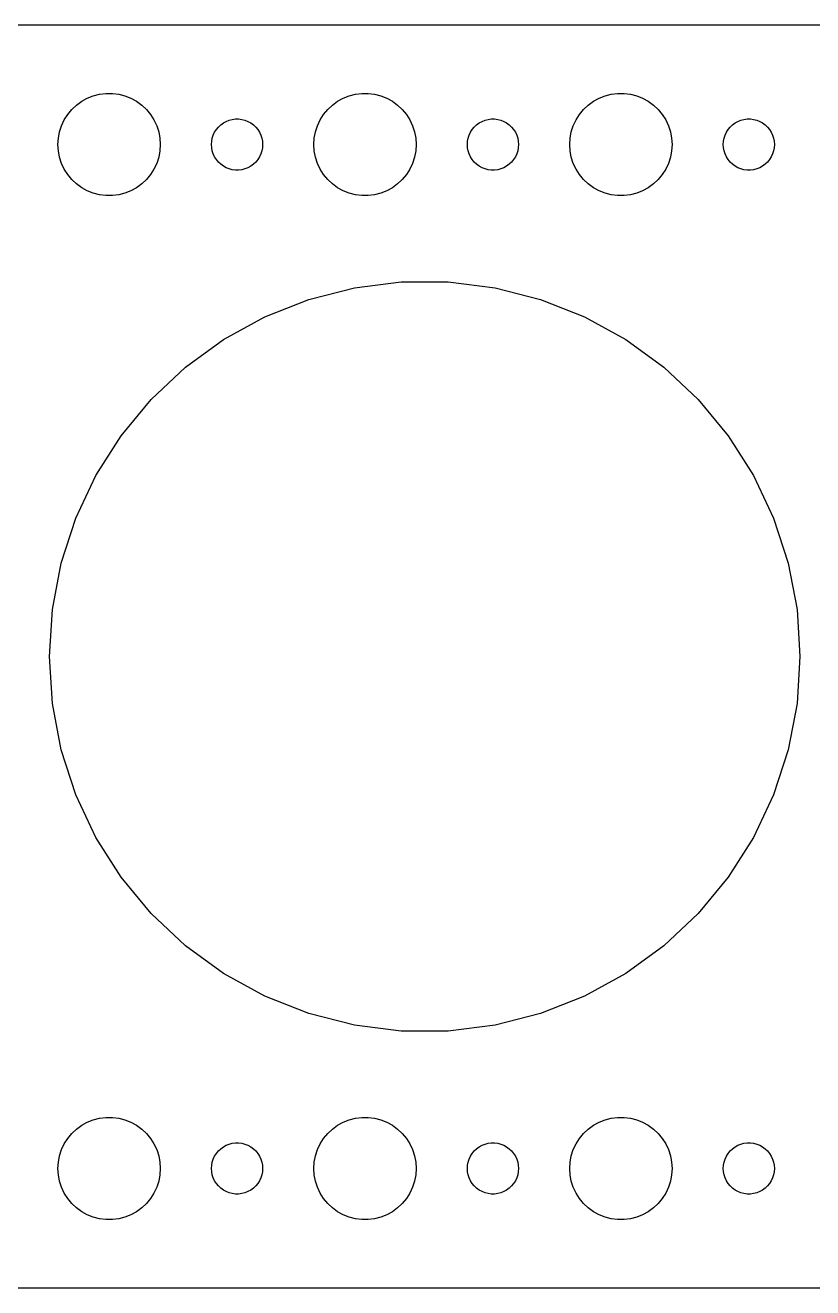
# Model space of a CAD drawing. Header units: metres. Extents: x -134 to 134, y -37 to 37.
# Drawn here: x -72.4 to -26.2, y -37 to 37 of the extents above; entities that cross this region are included whole.
import ezdxf

# ---------------------------------------------------------------- set-up
doc = ezdxf.new("R2010")
doc.units = ezdxf.units.M

msp = doc.modelspace()

# ---------------------------------------------------------------- linework, layer by layer
for p, q in [((129.814, 36.9901), (-129.814, 36.9901)), ((-69.1075, 32.533), (-68.7773, 32.7145)), ((-68.7773, 32.7145), (-68.427, 32.8532)), ((-68.427, 32.8532), (-68.0621, 32.9469)), ((-68.0621, 32.9469), (-67.6884, 32.9941)), ((-67.6884, 32.9941), (-67.3116, 32.9941)), ((-67.3116, 32.9941), (-66.9379, 32.9469)), ((-66.9379, 32.9469), (-66.573, 32.8532)), ((-66.573, 32.8532), (-66.2227, 32.7145)), ((-66.2227, 32.7145), (-65.8925, 32.533)), ((-54.1075, 32.533), (-53.7773, 32.7145)), ((-53.7773, 32.7145), (-53.427, 32.8532)), ((-53.427, 32.8532), (-53.0621, 32.9469)), ((-53.0621, 32.9469), (-52.6884, 32.9941)), ((-52.6884, 32.9941), (-52.3116, 32.9941)), ((-52.3116, 32.9941), (-51.9379, 32.9469)), ((-51.9379, 32.9469), (-51.5729, 32.8532)), ((-51.5729, 32.8532), (-51.2227, 32.7145)), ((-51.2227, 32.7145), (-50.8925, 32.533)), ((-39.1075, 32.533), (-38.7773, 32.7145)), ((-38.7773, 32.7145), (-38.427, 32.8532)), ((-38.427, 32.8532), (-38.0621, 32.9469)), ((-38.0621, 32.9469), (-37.6884, 32.9941)), ((-37.6884, 32.9941), (-37.3116, 32.9941)), ((-37.3116, 32.9941), (-36.9379, 32.9469)), ((-36.9379, 32.9469), (-36.5729, 32.8532)), ((-36.5729, 32.8532), (-36.2227, 32.7145)), ((-36.2227, 32.7145), (-35.8925, 32.533)), ((-69.927, 31.7634), (-69.6869, 32.0536)), ((-69.6869, 32.0536), (-69.4123, 32.3115)), ((-69.4123, 32.3115), (-69.1075, 32.533)), ((-65.8925, 32.533), (-65.5877, 32.3115)), ((-65.5877, 32.3115), (-65.3131, 32.0536)), ((-65.3131, 32.0536), (-65.073, 31.7634)), ((-54.927, 31.7634), (-54.6869, 32.0536)), ((-54.6869, 32.0536), (-54.4123, 32.3115)), ((-54.4123, 32.3115), (-54.1075, 32.533)), ((-50.8925, 32.533), (-50.5877, 32.3115)), ((-50.5877, 32.3115), (-50.3131, 32.0536)), ((-50.3131, 32.0536), (-50.0729, 31.7634)), ((-39.927, 31.7634), (-39.6869, 32.0536)), ((-39.6869, 32.0536), (-39.4123, 32.3115)), ((-39.4123, 32.3115), (-39.1075, 32.533)), ((-35.8925, 32.533), (-35.5877, 32.3115)), ((-35.5877, 32.3115), (-35.3131, 32.0536)), ((-35.3131, 32.0536), (-35.0729, 31.7634)), ((-70.4057, 30.7461), (-70.2893, 31.1044)), ((-70.2893, 31.1044), (-70.1289, 31.4453)), ((-70.1289, 31.4453), (-69.927, 31.7634)), ((-65.073, 31.7634), (-64.8711, 31.4453)), ((-64.8711, 31.4453), (-64.7107, 31.1044)), ((-64.7107, 31.1044), (-64.5943, 30.7461)), ((-61.0934, 31.0268), (-60.9561, 31.1558)), ((-60.9561, 31.1558), (-60.8037, 31.2665)), ((-60.8037, 31.2665), (-60.6387, 31.3572)), ((-60.6387, 31.3572), (-60.4635, 31.4266)), ((-60.4635, 31.4266), (-60.2811, 31.4734)), ((-60.2811, 31.4734), (-60.0942, 31.497)), ((-60.0942, 31.497), (-59.9058, 31.497)), ((-59.9058, 31.497), (-59.7189, 31.4734)), ((-59.7189, 31.4734), (-59.5365, 31.4266)), ((-59.5365, 31.4266), (-59.3613, 31.3572)), ((-59.3613, 31.3572), (-59.1963, 31.2665)), ((-59.1963, 31.2665), (-59.0439, 31.1558)), ((-59.0439, 31.1558), (-58.9065, 31.0268)), ((-55.4057, 30.7461), (-55.2893, 31.1044)), ((-55.2893, 31.1044), (-55.1289, 31.4453)), ((-55.1289, 31.4453), (-54.927, 31.7634)), ((-50.0729, 31.7634), (-49.8711, 31.4453)), ((-49.8711, 31.4453), (-49.7107, 31.1044)), ((-49.7107, 31.1044), (-49.5942, 30.7461)), ((-46.0934, 31.0268), (-45.9561, 31.1558)), ((-45.9561, 31.1558), (-45.8037, 31.2665)), ((-45.8037, 31.2665), (-45.6387, 31.3572)), ((-45.6387, 31.3572), (-45.4635, 31.4266)), ((-45.4635, 31.4266), (-45.2811, 31.4734)), ((-45.2811, 31.4734), (-45.0942, 31.497)), ((-45.0942, 31.497), (-44.9058, 31.497)), ((-44.9058, 31.497), (-44.7189, 31.4734)), ((-44.7189, 31.4734), (-44.5365, 31.4266)), ((-44.5365, 31.4266), (-44.3613, 31.3572)), ((-44.3613, 31.3572), (-44.1963, 31.2665)), ((-44.1963, 31.2665), (-44.0439, 31.1558)), ((-44.0439, 31.1558), (-43.9065, 31.0268)), ((-40.4057, 30.7461), (-40.2893, 31.1044)), ((-40.2893, 31.1044), (-40.1289, 31.4453)), ((-40.1289, 31.4453), (-39.927, 31.7634)), ((-35.0729, 31.7634), (-34.8711, 31.4453)), ((-34.8711, 31.4453), (-34.7107, 31.1044)), ((-34.7107, 31.1044), (-34.5942, 30.7461)), ((-31.0934, 31.0268), (-30.9561, 31.1558)), ((-30.9561, 31.1558), (-30.8037, 31.2665)), ((-30.8037, 31.2665), (-30.6387, 31.3572)), ((-30.6387, 31.3572), (-30.4635, 31.4266)), ((-30.4635, 31.4266), (-30.2811, 31.4734)), ((-30.2811, 31.4734), (-30.0942, 31.497)), ((-30.0942, 31.497), (-29.9058, 31.497)), ((-29.9058, 31.497), (-29.7189, 31.4734)), ((-29.7189, 31.4734), (-29.5365, 31.4266)), ((-29.5365, 31.4266), (-29.3613, 31.3572)), ((-29.3613, 31.3572), (-29.1963, 31.2665)), ((-29.1963, 31.2665), (-29.0439, 31.1558)), ((-29.0439, 31.1558), (-28.9065, 31.0268)), ((-70.5, 30), (-70.4763, 30.376)), ((-70.4763, 30.376), (-70.4057, 30.7461)), ((-64.5943, 30.7461), (-64.5237, 30.376)), ((-64.5237, 30.376), (-64.5, 30)), ((-61.4882, 30.188), (-61.4529, 30.373)), ((-61.4529, 30.373), (-61.3947, 30.5522)), ((-61.3947, 30.5522), (-61.3145, 30.7226)), ((-61.3145, 30.7226), (-61.2135, 30.8817)), ((-61.2135, 30.8817), (-61.0934, 31.0268)), ((-58.9065, 31.0268), (-58.7865, 30.8817)), ((-58.7865, 30.8817), (-58.6855, 30.7226)), ((-58.6855, 30.7226), (-58.6053, 30.5522)), ((-58.6053, 30.5522), (-58.5471, 30.373)), ((-58.5471, 30.373), (-58.5118, 30.188)), ((-55.5, 30), (-55.4763, 30.376)), ((-55.4763, 30.376), (-55.4057, 30.7461)), ((-49.5942, 30.7461), (-49.5237, 30.376)), ((-49.5237, 30.376), (-49.5, 30)), ((-46.4882, 30.188), (-46.4529, 30.373)), ((-46.4529, 30.373), (-46.3947, 30.5522)), ((-46.3947, 30.5522), (-46.3145, 30.7226)), ((-46.3145, 30.7226), (-46.2135, 30.8817)), ((-46.2135, 30.8817), (-46.0934, 31.0268)), ((-43.9065, 31.0268), (-43.7865, 30.8817)), ((-43.7865, 30.8817), (-43.6855, 30.7226)), ((-43.6855, 30.7226), (-43.6053, 30.5522)), ((-43.6053, 30.5522), (-43.5471, 30.373)), ((-43.5471, 30.373), (-43.5118, 30.188)), ((-40.5, 30), (-40.4763, 30.376)), ((-40.4763, 30.376), (-40.4057, 30.7461)), ((-34.5942, 30.7461), (-34.5237, 30.376)), ((-34.5237, 30.376), (-34.5, 30)), ((-31.4882, 30.188), (-31.4529, 30.373)), ((-31.4529, 30.373), (-31.3947, 30.5522)), ((-31.3947, 30.5522), (-31.3145, 30.7226)), ((-31.3145, 30.7226), (-31.2135, 30.8817)), ((-31.2135, 30.8817), (-31.0934, 31.0268)), ((-28.9065, 31.0268), (-28.7865, 30.8817)), ((-28.7865, 30.8817), (-28.6855, 30.7226)), ((-28.6855, 30.7226), (-28.6053, 30.5522)), ((-28.6053, 30.5522), (-28.5471, 30.373)), ((-28.5471, 30.373), (-28.5118, 30.188)), ((-70.4763, 29.624), (-70.5, 30)), ((-70.4057, 29.2539), (-70.4763, 29.624)), ((-64.5237, 29.624), (-64.5943, 29.2539)), ((-64.5, 30), (-64.5237, 29.624)), ((-61.5, 30), (-61.4882, 30.188)), ((-61.4882, 29.812), (-61.5, 30)), ((-61.4529, 29.627), (-61.4882, 29.812)), ((-61.3947, 29.4478), (-61.4529, 29.627)), ((-58.5471, 29.627), (-58.6053, 29.4478)), ((-58.5118, 29.812), (-58.5471, 29.627)), ((-58.5118, 30.188), (-58.5, 30)), ((-58.5, 30), (-58.5118, 29.812)), ((-55.4763, 29.624), (-55.5, 30)), ((-55.4057, 29.2539), (-55.4763, 29.624)), ((-49.5237, 29.624), (-49.5942, 29.2539)), ((-49.5, 30), (-49.5237, 29.624)), ((-46.5, 30), (-46.4882, 30.188)), ((-46.4882, 29.812), (-46.5, 30)), ((-46.4529, 29.627), (-46.4882, 29.812)), ((-46.3947, 29.4478), (-46.4529, 29.627)), ((-43.5471, 29.627), (-43.6053, 29.4478)), ((-43.5118, 29.812), (-43.5471, 29.627)), ((-43.5118, 30.188), (-43.5, 30)), ((-43.5, 30), (-43.5118, 29.812)), ((-40.4763, 29.624), (-40.5, 30)), ((-40.4057, 29.2539), (-40.4763, 29.624)), ((-34.5237, 29.624), (-34.5942, 29.2539)), ((-34.5, 30), (-34.5237, 29.624)), ((-31.5, 30), (-31.4882, 30.188)), ((-31.4882, 29.812), (-31.5, 30)), ((-31.4529, 29.627), (-31.4882, 29.812)), ((-31.3947, 29.4478), (-31.4529, 29.627)), ((-28.5471, 29.627), (-28.6053, 29.4478)), ((-28.5118, 29.812), (-28.5471, 29.627)), ((-28.5118, 30.188), (-28.5, 30)), ((-28.5, 30), (-28.5118, 29.812)), ((-70.2893, 28.8956), (-70.4057, 29.2539)), ((-70.1289, 28.5547), (-70.2893, 28.8956)), ((-64.7107, 28.8956), (-64.8711, 28.5547)), ((-64.5943, 29.2539), (-64.7107, 28.8956)), ((-61.3145, 29.2774), (-61.3947, 29.4478)), ((-61.2135, 29.1183), (-61.3145, 29.2774)), ((-61.0934, 28.9732), (-61.2135, 29.1183)), ((-60.9561, 28.8442), (-61.0934, 28.9732)), ((-58.9065, 28.9732), (-59.0439, 28.8442)), ((-58.7865, 29.1183), (-58.9065, 28.9732)), ((-58.6855, 29.2774), (-58.7865, 29.1183)), ((-58.6053, 29.4478), (-58.6855, 29.2774)), ((-55.2893, 28.8956), (-55.4057, 29.2539)), ((-55.1289, 28.5547), (-55.2893, 28.8956)), ((-49.7107, 28.8956), (-49.8711, 28.5547)), ((-49.5942, 29.2539), (-49.7107, 28.8956)), ((-46.3145, 29.2774), (-46.3947, 29.4478)), ((-46.2135, 29.1183), (-46.3145, 29.2774)), ((-46.0934, 28.9732), (-46.2135, 29.1183)), ((-45.9561, 28.8442), (-46.0934, 28.9732)), ((-43.9065, 28.9732), (-44.0439, 28.8442)), ((-43.7865, 29.1183), (-43.9065, 28.9732)), ((-43.6855, 29.2774), (-43.7865, 29.1183)), ((-43.6053, 29.4478), (-43.6855, 29.2774)), ((-40.2893, 28.8956), (-40.4057, 29.2539)), ((-40.1289, 28.5547), (-40.2893, 28.8956)), ((-34.7107, 28.8956), (-34.8711, 28.5547)), ((-34.5942, 29.2539), (-34.7107, 28.8956)), ((-31.3145, 29.2774), (-31.3947, 29.4478)), ((-31.2135, 29.1183), (-31.3145, 29.2774)), ((-31.0934, 28.9732), (-31.2135, 29.1183)), ((-30.9561, 28.8442), (-31.0934, 28.9732)), ((-28.9065, 28.9732), (-29.0439, 28.8442)), ((-28.7865, 29.1183), (-28.9065, 28.9732)), ((-28.6855, 29.2774), (-28.7865, 29.1183)), ((-28.6053, 29.4478), (-28.6855, 29.2774)), ((-69.927, 28.2366), (-70.1289, 28.5547)), ((-69.6869, 27.9464), (-69.927, 28.2366)), ((-65.073, 28.2366), (-65.3131, 27.9464)), ((-64.8711, 28.5547), (-65.073, 28.2366)), ((-60.8037, 28.7335), (-60.9561, 28.8442)), ((-60.6387, 28.6427), (-60.8037, 28.7335)), ((-60.4635, 28.5734), (-60.6387, 28.6427)), ((-60.2811, 28.5266), (-60.4635, 28.5734)), ((-60.0942, 28.503), (-60.2811, 28.5266)), ((-59.9058, 28.503), (-60.0942, 28.503)), ((-59.7189, 28.5266), (-59.9058, 28.503)), ((-59.5365, 28.5734), (-59.7189, 28.5266)), ((-59.3613, 28.6427), (-59.5365, 28.5734)), ((-59.1963, 28.7335), (-59.3613, 28.6427)), ((-59.0439, 28.8442), (-59.1963, 28.7335)), ((-54.927, 28.2366), (-55.1289, 28.5547)), ((-54.6869, 27.9464), (-54.927, 28.2366)), ((-50.0729, 28.2366), (-50.3131, 27.9464)), ((-49.8711, 28.5547), (-50.0729, 28.2366)), ((-45.8037, 28.7335), (-45.9561, 28.8442)), ((-45.6387, 28.6427), (-45.8037, 28.7335)), ((-45.4635, 28.5734), (-45.6387, 28.6427)), ((-45.2811, 28.5266), (-45.4635, 28.5734)), ((-45.0942, 28.503), (-45.2811, 28.5266)), ((-44.9058, 28.503), (-45.0942, 28.503)), ((-44.7189, 28.5266), (-44.9058, 28.503)), ((-44.5365, 28.5734), (-44.7189, 28.5266)), ((-44.3613, 28.6427), (-44.5365, 28.5734)), ((-44.1963, 28.7335), (-44.3613, 28.6427)), ((-44.0439, 28.8442), (-44.1963, 28.7335)), ((-39.927, 28.2366), (-40.1289, 28.5547)), ((-39.6869, 27.9464), (-39.927, 28.2366)), ((-35.0729, 28.2366), (-35.3131, 27.9464)), ((-34.8711, 28.5547), (-35.0729, 28.2366)), ((-30.8037, 28.7335), (-30.9561, 28.8442)), ((-30.6387, 28.6427), (-30.8037, 28.7335)), ((-30.4635, 28.5734), (-30.6387, 28.6427)), ((-30.2811, 28.5266), (-30.4635, 28.5734)), ((-30.0942, 28.503), (-30.2811, 28.5266)), ((-29.9058, 28.503), (-30.0942, 28.503)), ((-29.7189, 28.5266), (-29.9058, 28.503)), ((-29.5365, 28.5734), (-29.7189, 28.5266)), ((-29.3613, 28.6427), (-29.5365, 28.5734)), ((-29.1963, 28.7335), (-29.3613, 28.6427)), ((-29.0439, 28.8442), (-29.1963, 28.7335)), ((-69.4123, 27.6884), (-69.6869, 27.9464)), ((-69.1075, 27.467), (-69.4123, 27.6884)), ((-68.7773, 27.2855), (-69.1075, 27.467)), ((-65.8925, 27.467), (-66.2227, 27.2855)), ((-65.5877, 27.6884), (-65.8925, 27.467)), ((-65.3131, 27.9464), (-65.5877, 27.6884)), ((-54.4123, 27.6884), (-54.6869, 27.9464)), ((-54.1075, 27.467), (-54.4123, 27.6884)), ((-53.7773, 27.2855), (-54.1075, 27.467)), ((-50.8925, 27.467), (-51.2227, 27.2855)), ((-50.5877, 27.6884), (-50.8925, 27.467)), ((-50.3131, 27.9464), (-50.5877, 27.6884)), ((-39.4123, 27.6884), (-39.6869, 27.9464)), ((-39.1075, 27.467), (-39.4123, 27.6884)), ((-38.7773, 27.2855), (-39.1075, 27.467)), ((-35.8925, 27.467), (-36.2227, 27.2855)), ((-35.5877, 27.6884), (-35.8925, 27.467)), ((-35.3131, 27.9464), (-35.5877, 27.6884)), ((-68.427, 27.1468), (-68.7773, 27.2855)), ((-68.0621, 27.0531), (-68.427, 27.1468)), ((-67.6884, 27.0059), (-68.0621, 27.0531)), ((-67.3116, 27.0059), (-67.6884, 27.0059)), ((-66.9379, 27.0531), (-67.3116, 27.0059)), ((-66.573, 27.1468), (-66.9379, 27.0531)), ((-66.2227, 27.2855), (-66.573, 27.1468)), ((-53.427, 27.1468), (-53.7773, 27.2855)), ((-53.0621, 27.0531), (-53.427, 27.1468)), ((-52.6884, 27.0059), (-53.0621, 27.0531)), ((-52.3116, 27.0059), (-52.6884, 27.0059)), ((-51.9379, 27.0531), (-52.3116, 27.0059)), ((-51.5729, 27.1468), (-51.9379, 27.0531)), ((-51.2227, 27.2855), (-51.5729, 27.1468)), ((-38.427, 27.1468), (-38.7773, 27.2855)), ((-38.0621, 27.0531), (-38.427, 27.1468)), ((-37.6884, 27.0059), (-38.0621, 27.0531)), ((-37.3116, 27.0059), (-37.6884, 27.0059)), ((-36.9379, 27.0531), (-37.3116, 27.0059)), ((-36.5729, 27.1468), (-36.9379, 27.0531)), ((-36.2227, 27.2855), (-36.5729, 27.1468)), ((-55.7984, 20.9232), (-53.1224, 21.6103)), ((-53.1224, 21.6103), (-50.3814, 21.9566)), ((-50.3814, 21.9566), (-47.6186, 21.9566)), ((-47.6186, 21.9566), (-44.8776, 21.6103)), ((-44.8776, 21.6103), (-42.2016, 20.9232)), ((-58.3671, 19.9062), (-55.7984, 20.9232)), ((-42.2016, 20.9232), (-39.6328, 19.9062)), ((-60.7882, 18.5752), (-58.3671, 19.9062)), ((-39.6328, 19.9062), (-37.2118, 18.5752)), ((-63.0233, 16.9513), (-60.7882, 18.5752)), ((-37.2118, 18.5752), (-34.9767, 16.9513)), ((-65.0373, 15.06), (-63.0233, 16.9513)), ((-34.9767, 16.9513), (-32.9627, 15.06)), ((-66.7984, 12.9313), (-65.0373, 15.06)), ((-32.9627, 15.06), (-31.2016, 12.9313)), ((-68.2787, 10.5986), (-66.7984, 12.9313)), ((-31.2016, 12.9313), (-29.7213, 10.5986)), ((-69.4551, 8.09874), (-68.2787, 10.5986)), ((-29.7213, 10.5986), (-28.5449, 8.09874)), ((-70.3088, 5.47118), (-69.4551, 8.09874)), ((-28.5449, 8.09874), (-27.6912, 5.47118)), ((-70.8265, 2.75732), (-70.3088, 5.47118)), ((-27.6912, 5.47118), (-27.1735, 2.75732)), ((-71, 0), (-70.8265, 2.75732)), ((-27.1735, 2.75732), (-27, 0)), ((-70.8265, -2.75732), (-71, 0)), ((-27, 0), (-27.1735, -2.75732)), ((-70.3088, -5.47118), (-70.8265, -2.75732)), ((-27.1735, -2.75732), (-27.6912, -5.47118)), ((-69.4551, -8.09874), (-70.3088, -5.47118)), ((-27.6912, -5.47118), (-28.5449, -8.09874)), ((-68.2787, -10.5986), (-69.4551, -8.09874)), ((-28.5449, -8.09874), (-29.7213, -10.5986)), ((-66.7984, -12.9313), (-68.2787, -10.5986)), ((-29.7213, -10.5986), (-31.2016, -12.9313)), ((-65.0373, -15.06), (-66.7984, -12.9313)), ((-31.2016, -12.9313), (-32.9627, -15.06)), ((-63.0233, -16.9513), (-65.0373, -15.06)), ((-32.9627, -15.06), (-34.9767, -16.9513)), ((-60.7882, -18.5752), (-63.0233, -16.9513)), ((-34.9767, -16.9513), (-37.2118, -18.5752)), ((-58.3671, -19.9062), (-60.7882, -18.5752)), ((-37.2118, -18.5752), (-39.6328, -19.9062)), ((-55.7984, -20.9232), (-58.3671, -19.9062)), ((-39.6328, -19.9062), (-42.2016, -20.9232)), ((-53.1224, -21.6103), (-55.7984, -20.9232)), ((-42.2016, -20.9232), (-44.8776, -21.6103)), ((-50.3814, -21.9566), (-53.1224, -21.6103)), ((-47.6186, -21.9566), (-50.3814, -21.9566)), ((-44.8776, -21.6103), (-47.6186, -21.9566)), ((-69.1075, -27.467), (-68.7773, -27.2855)), ((-68.7773, -27.2855), (-68.427, -27.1468)), ((-68.427, -27.1468), (-68.0621, -27.0531)), ((-68.0621, -27.0531), (-67.6884, -27.0059)), ((-67.6884, -27.0059), (-67.3116, -27.0059)), ((-67.3116, -27.0059), (-66.9379, -27.0531)), ((-66.9379, -27.0531), (-66.573, -27.1468)), ((-66.573, -27.1468), (-66.2227, -27.2855)), ((-66.2227, -27.2855), (-65.8925, -27.467)), ((-54.1075, -27.467), (-53.7773, -27.2855)), ((-53.7773, -27.2855), (-53.427, -27.1468)), ((-53.427, -27.1468), (-53.0621, -27.0531)), ((-53.0621, -27.0531), (-52.6884, -27.0059)), ((-52.6884, -27.0059), (-52.3116, -27.0059)), ((-52.3116, -27.0059), (-51.9379, -27.0531)), ((-51.9379, -27.0531), (-51.5729, -27.1468)), ((-51.5729, -27.1468), (-51.2227, -27.2855)), ((-51.2227, -27.2855), (-50.8925, -27.467)), ((-39.1075, -27.467), (-38.7773, -27.2855)), ((-38.7773, -27.2855), (-38.427, -27.1468)), ((-38.427, -27.1468), (-38.0621, -27.0531)), ((-38.0621, -27.0531), (-37.6884, -27.0059)), ((-37.6884, -27.0059), (-37.3116, -27.0059)), ((-37.3116, -27.0059), (-36.9379, -27.0531)), ((-36.9379, -27.0531), (-36.5729, -27.1468)), ((-36.5729, -27.1468), (-36.2227, -27.2855)), ((-36.2227, -27.2855), (-35.8925, -27.467)), ((-69.927, -28.2366), (-69.6869, -27.9464)), ((-69.6869, -27.9464), (-69.4123, -27.6884)), ((-69.4123, -27.6884), (-69.1075, -27.467)), ((-65.8925, -27.467), (-65.5877, -27.6884)), ((-65.5877, -27.6884), (-65.3131, -27.9464)), ((-65.3131, -27.9464), (-65.073, -28.2366)), ((-54.927, -28.2366), (-54.6869, -27.9464)), ((-54.6869, -27.9464), (-54.4123, -27.6884)), ((-54.4123, -27.6884), (-54.1075, -27.467)), ((-50.8925, -27.467), (-50.5877, -27.6884)), ((-50.5877, -27.6884), (-50.3131, -27.9464)), ((-50.3131, -27.9464), (-50.0729, -28.2366)), ((-39.927, -28.2366), (-39.6869, -27.9464)), ((-39.6869, -27.9464), (-39.4123, -27.6884)), ((-39.4123, -27.6884), (-39.1075, -27.467)), ((-35.8925, -27.467), (-35.5877, -27.6884)), ((-35.5877, -27.6884), (-35.3131, -27.9464)), ((-35.3131, -27.9464), (-35.0729, -28.2366)), ((-70.2893, -28.8956), (-70.1289, -28.5547)), ((-70.1289, -28.5547), (-69.927, -28.2366)), ((-65.073, -28.2366), (-64.8711, -28.5547)), ((-64.8711, -28.5547), (-64.7107, -28.8956)), ((-61.0934, -28.9732), (-60.9561, -28.8442)), ((-60.9561, -28.8442), (-60.8037, -28.7335)), ((-60.8037, -28.7335), (-60.6387, -28.6427)), ((-60.6387, -28.6427), (-60.4635, -28.5734)), ((-60.4635, -28.5734), (-60.2811, -28.5266)), ((-60.2811, -28.5266), (-60.0942, -28.503)), ((-60.0942, -28.503), (-59.9058, -28.503)), ((-59.9058, -28.503), (-59.7189, -28.5266)), ((-59.7189, -28.5266), (-59.5365, -28.5734)), ((-59.5365, -28.5734), (-59.3613, -28.6427)), ((-59.3613, -28.6427), (-59.1963, -28.7335)), ((-59.1963, -28.7335), (-59.0439, -28.8442)), ((-59.0439, -28.8442), (-58.9065, -28.9732)), ((-55.2893, -28.8956), (-55.1289, -28.5547)), ((-55.1289, -28.5547), (-54.927, -28.2366)), ((-50.0729, -28.2366), (-49.8711, -28.5547)), ((-49.8711, -28.5547), (-49.7107, -28.8956)), ((-46.0934, -28.9732), (-45.9561, -28.8442)), ((-45.9561, -28.8442), (-45.8037, -28.7335)), ((-45.8037, -28.7335), (-45.6387, -28.6427)), ((-45.6387, -28.6427), (-45.4635, -28.5734)), ((-45.4635, -28.5734), (-45.2811, -28.5266)), ((-45.2811, -28.5266), (-45.0942, -28.503)), ((-45.0942, -28.503), (-44.9058, -28.503)), ((-44.9058, -28.503), (-44.7189, -28.5266)), ((-44.7189, -28.5266), (-44.5365, -28.5734)), ((-44.5365, -28.5734), (-44.3613, -28.6427)), ((-44.3613, -28.6427), (-44.1963, -28.7335)), ((-44.1963, -28.7335), (-44.0439, -28.8442)), ((-44.0439, -28.8442), (-43.9065, -28.9732)), ((-40.2893, -28.8956), (-40.1289, -28.5547)), ((-40.1289, -28.5547), (-39.927, -28.2366)), ((-35.0729, -28.2366), (-34.8711, -28.5547)), ((-34.8711, -28.5547), (-34.7107, -28.8956)), ((-31.0934, -28.9732), (-30.9561, -28.8442)), ((-30.9561, -28.8442), (-30.8037, -28.7335)), ((-30.8037, -28.7335), (-30.6387, -28.6427)), ((-30.6387, -28.6427), (-30.4635, -28.5734)), ((-30.4635, -28.5734), (-30.2811, -28.5266)), ((-30.2811, -28.5266), (-30.0942, -28.503)), ((-30.0942, -28.503), (-29.9058, -28.503)), ((-29.9058, -28.503), (-29.7189, -28.5266)), ((-29.7189, -28.5266), (-29.5365, -28.5734)), ((-29.5365, -28.5734), (-29.3613, -28.6427)), ((-29.3613, -28.6427), (-29.1963, -28.7335)), ((-29.1963, -28.7335), (-29.0439, -28.8442)), ((-29.0439, -28.8442), (-28.9065, -28.9732)), ((-70.4763, -29.624), (-70.4057, -29.2539)), ((-70.4057, -29.2539), (-70.2893, -28.8956)), ((-64.7107, -28.8956), (-64.5943, -29.2539)), ((-64.5943, -29.2539), (-64.5237, -29.624)), ((-61.4529, -29.627), (-61.3947, -29.4478)), ((-61.3947, -29.4478), (-61.3145, -29.2774)), ((-61.3145, -29.2774), (-61.2135, -29.1183)), ((-61.2135, -29.1183), (-61.0934, -28.9732)), ((-58.9065, -28.9732), (-58.7865, -29.1183)), ((-58.7865, -29.1183), (-58.6855, -29.2774)), ((-58.6855, -29.2774), (-58.6053, -29.4478)), ((-58.6053, -29.4478), (-58.5471, -29.627)), ((-55.4763, -29.624), (-55.4057, -29.2539)), ((-55.4057, -29.2539), (-55.2893, -28.8956)), ((-49.7107, -28.8956), (-49.5942, -29.2539)), ((-49.5942, -29.2539), (-49.5237, -29.624)), ((-46.4529, -29.627), (-46.3947, -29.4478)), ((-46.3947, -29.4478), (-46.3145, -29.2774)), ((-46.3145, -29.2774), (-46.2135, -29.1183)), ((-46.2135, -29.1183), (-46.0934, -28.9732)), ((-43.9065, -28.9732), (-43.7865, -29.1183)), ((-43.7865, -29.1183), (-43.6855, -29.2774)), ((-43.6855, -29.2774), (-43.6053, -29.4478)), ((-43.6053, -29.4478), (-43.5471, -29.627)), ((-40.4763, -29.624), (-40.4057, -29.2539)), ((-40.4057, -29.2539), (-40.2893, -28.8956)), ((-34.7107, -28.8956), (-34.5942, -29.2539)), ((-34.5942, -29.2539), (-34.5237, -29.624)), ((-31.4529, -29.627), (-31.3947, -29.4478)), ((-31.3947, -29.4478), (-31.3145, -29.2774)), ((-31.3145, -29.2774), (-31.2135, -29.1183)), ((-31.2135, -29.1183), (-31.0934, -28.9732)), ((-28.9065, -28.9732), (-28.7865, -29.1183)), ((-28.7865, -29.1183), (-28.6855, -29.2774)), ((-28.6855, -29.2774), (-28.6053, -29.4478)), ((-28.6053, -29.4478), (-28.5471, -29.627)), ((-70.5, -30), (-70.4763, -29.624)), ((-70.4763, -30.376), (-70.5, -30)), ((-64.5237, -29.624), (-64.5, -30)), ((-64.5, -30), (-64.5237, -30.376)), ((-61.5, -30), (-61.4882, -29.812)), ((-61.4882, -30.188), (-61.5, -30)), ((-61.4882, -29.812), (-61.4529, -29.627)), ((-61.4529, -30.373), (-61.4882, -30.188)), ((-58.5471, -29.627), (-58.5118, -29.812)), ((-58.5118, -30.188), (-58.5471, -30.373)), ((-58.5118, -29.812), (-58.5, -30)), ((-58.5, -30), (-58.5118, -30.188)), ((-55.5, -30), (-55.4763, -29.624)), ((-55.4763, -30.376), (-55.5, -30)), ((-49.5237, -29.624), (-49.5, -30)), ((-49.5, -30), (-49.5237, -30.376)), ((-46.5, -30), (-46.4882, -29.812)), ((-46.4882, -30.188), (-46.5, -30)), ((-46.4882, -29.812), (-46.4529, -29.627)), ((-46.4529, -30.373), (-46.4882, -30.188)), ((-43.5471, -29.627), (-43.5118, -29.812)), ((-43.5118, -30.188), (-43.5471, -30.373)), ((-43.5118, -29.812), (-43.5, -30)), ((-43.5, -30), (-43.5118, -30.188)), ((-40.5, -30), (-40.4763, -29.624)), ((-40.4763, -30.376), (-40.5, -30)), ((-34.5237, -29.624), (-34.5, -30)), ((-34.5, -30), (-34.5237, -30.376)), ((-31.5, -30), (-31.4882, -29.812)), ((-31.4882, -30.188), (-31.5, -30)), ((-31.4882, -29.812), (-31.4529, -29.627)), ((-31.4529, -30.373), (-31.4882, -30.188)), ((-28.5471, -29.627), (-28.5118, -29.812)), ((-28.5118, -30.188), (-28.5471, -30.373)), ((-28.5118, -29.812), (-28.5, -30)), ((-28.5, -30), (-28.5118, -30.188)), ((-70.4057, -30.7461), (-70.4763, -30.376)), ((-70.2893, -31.1044), (-70.4057, -30.7461)), ((-64.5943, -30.7461), (-64.7107, -31.1044)), ((-64.5237, -30.376), (-64.5943, -30.7461)), ((-61.3947, -30.5522), (-61.4529, -30.373)), ((-61.3145, -30.7226), (-61.3947, -30.5522)), ((-61.2135, -30.8817), (-61.3145, -30.7226)), ((-61.0934, -31.0268), (-61.2135, -30.8817)), ((-60.9561, -31.1558), (-61.0934, -31.0268)), ((-58.9065, -31.0268), (-59.0439, -31.1558)), ((-58.7865, -30.8817), (-58.9065, -31.0268)), ((-58.6855, -30.7226), (-58.7865, -30.8817)), ((-58.6053, -30.5522), (-58.6855, -30.7226)), ((-58.5471, -30.373), (-58.6053, -30.5522)), ((-55.4057, -30.7461), (-55.4763, -30.376)), ((-55.2893, -31.1044), (-55.4057, -30.7461)), ((-49.5942, -30.7461), (-49.7107, -31.1044)), ((-49.5237, -30.376), (-49.5942, -30.7461)), ((-46.3947, -30.5522), (-46.4529, -30.373)), ((-46.3145, -30.7226), (-46.3947, -30.5522)), ((-46.2135, -30.8817), (-46.3145, -30.7226)), ((-46.0934, -31.0268), (-46.2135, -30.8817)), ((-45.9561, -31.1558), (-46.0934, -31.0268)), ((-43.9065, -31.0268), (-44.0439, -31.1558)), ((-43.7865, -30.8817), (-43.9065, -31.0268)), ((-43.6855, -30.7226), (-43.7865, -30.8817)), ((-43.6053, -30.5522), (-43.6855, -30.7226)), ((-43.5471, -30.373), (-43.6053, -30.5522)), ((-40.4057, -30.7461), (-40.4763, -30.376)), ((-40.2893, -31.1044), (-40.4057, -30.7461)), ((-34.5942, -30.7461), (-34.7107, -31.1044)), ((-34.5237, -30.376), (-34.5942, -30.7461)), ((-31.3947, -30.5522), (-31.4529, -30.373)), ((-31.3145, -30.7226), (-31.3947, -30.5522)), ((-31.2135, -30.8817), (-31.3145, -30.7226)), ((-31.0934, -31.0268), (-31.2135, -30.8817)), ((-30.9561, -31.1558), (-31.0934, -31.0268)), ((-28.9065, -31.0268), (-29.0439, -31.1558)), ((-28.7865, -30.8817), (-28.9065, -31.0268)), ((-28.6855, -30.7226), (-28.7865, -30.8817)), ((-28.6053, -30.5522), (-28.6855, -30.7226)), ((-28.5471, -30.373), (-28.6053, -30.5522)), ((-70.1289, -31.4453), (-70.2893, -31.1044)), ((-69.927, -31.7634), (-70.1289, -31.4453)), ((-69.6869, -32.0536), (-69.927, -31.7634)), ((-65.073, -31.7634), (-65.3131, -32.0536)), ((-64.8711, -31.4453), (-65.073, -31.7634)), ((-64.7107, -31.1044), (-64.8711, -31.4453)), ((-60.8037, -31.2665), (-60.9561, -31.1558)), ((-60.6387, -31.3572), (-60.8037, -31.2665)), ((-60.4635, -31.4266), (-60.6387, -31.3572)), ((-60.2811, -31.4734), (-60.4635, -31.4266)), ((-60.0942, -31.497), (-60.2811, -31.4734)), ((-59.9058, -31.497), (-60.0942, -31.497)), ((-59.7189, -31.4734), (-59.9058, -31.497)), ((-59.5365, -31.4266), (-59.7189, -31.4734)), ((-59.3613, -31.3572), (-59.5365, -31.4266)), ((-59.1963, -31.2665), (-59.3613, -31.3572)), ((-59.0439, -31.1558), (-59.1963, -31.2665)), ((-55.1289, -31.4453), (-55.2893, -31.1044)), ((-54.927, -31.7634), (-55.1289, -31.4453)), ((-54.6869, -32.0536), (-54.927, -31.7634)), ((-50.0729, -31.7634), (-50.3131, -32.0536)), ((-49.8711, -31.4453), (-50.0729, -31.7634)), ((-49.7107, -31.1044), (-49.8711, -31.4453)), ((-45.8037, -31.2665), (-45.9561, -31.1558)), ((-45.6387, -31.3572), (-45.8037, -31.2665)), ((-45.4635, -31.4266), (-45.6387, -31.3572)), ((-45.2811, -31.4734), (-45.4635, -31.4266)), ((-45.0942, -31.497), (-45.2811, -31.4734)), ((-44.9058, -31.497), (-45.0942, -31.497)), ((-44.7189, -31.4734), (-44.9058, -31.497)), ((-44.5365, -31.4266), (-44.7189, -31.4734)), ((-44.3613, -31.3572), (-44.5365, -31.4266)), ((-44.1963, -31.2665), (-44.3613, -31.3572)), ((-44.0439, -31.1558), (-44.1963, -31.2665)), ((-40.1289, -31.4453), (-40.2893, -31.1044)), ((-39.927, -31.7634), (-40.1289, -31.4453)), ((-39.6869, -32.0536), (-39.927, -31.7634)), ((-35.0729, -31.7634), (-35.3131, -32.0536)), ((-34.8711, -31.4453), (-35.0729, -31.7634)), ((-34.7107, -31.1044), (-34.8711, -31.4453)), ((-30.8037, -31.2665), (-30.9561, -31.1558)), ((-30.6387, -31.3572), (-30.8037, -31.2665)), ((-30.4635, -31.4266), (-30.6387, -31.3572)), ((-30.2811, -31.4734), (-30.4635, -31.4266)), ((-30.0942, -31.497), (-30.2811, -31.4734)), ((-29.9058, -31.497), (-30.0942, -31.497)), ((-29.7189, -31.4734), (-29.9058, -31.497)), ((-29.5365, -31.4266), (-29.7189, -31.4734)), ((-29.3613, -31.3572), (-29.5365, -31.4266)), ((-29.1963, -31.2665), (-29.3613, -31.3572)), ((-29.0439, -31.1558), (-29.1963, -31.2665)), ((-69.4123, -32.3115), (-69.6869, -32.0536)), ((-69.1075, -32.533), (-69.4123, -32.3115)), ((-68.7773, -32.7145), (-69.1075, -32.533)), ((-65.8925, -32.533), (-66.2227, -32.7145)), ((-65.5877, -32.3115), (-65.8925, -32.533)), ((-65.3131, -32.0536), (-65.5877, -32.3115)), ((-54.4123, -32.3115), (-54.6869, -32.0536)), ((-54.1075, -32.533), (-54.4123, -32.3115)), ((-53.7773, -32.7145), (-54.1075, -32.533)), ((-50.8925, -32.533), (-51.2227, -32.7145)), ((-50.5877, -32.3115), (-50.8925, -32.533)), ((-50.3131, -32.0536), (-50.5877, -32.3115)), ((-39.4123, -32.3115), (-39.6869, -32.0536)), ((-39.1075, -32.533), (-39.4123, -32.3115)), ((-38.7773, -32.7145), (-39.1075, -32.533)), ((-35.8925, -32.533), (-36.2227, -32.7145)), ((-35.5877, -32.3115), (-35.8925, -32.533)), ((-35.3131, -32.0536), (-35.5877, -32.3115)), ((-68.427, -32.8532), (-68.7773, -32.7145)), ((-68.0621, -32.9469), (-68.427, -32.8532)), ((-67.6884, -32.9941), (-68.0621, -32.9469)), ((-67.3116, -32.9941), (-67.6884, -32.9941)), ((-66.9379, -32.9469), (-67.3116, -32.9941)), ((-66.573, -32.8532), (-66.9379, -32.9469)), ((-66.2227, -32.7145), (-66.573, -32.8532)), ((-53.427, -32.8532), (-53.7773, -32.7145)), ((-53.0621, -32.9469), (-53.427, -32.8532)), ((-52.6884, -32.9941), (-53.0621, -32.9469)), ((-52.3116, -32.9941), (-52.6884, -32.9941)), ((-51.9379, -32.9469), (-52.3116, -32.9941)), ((-51.5729, -32.8532), (-51.9379, -32.9469)), ((-51.2227, -32.7145), (-51.5729, -32.8532)), ((-38.427, -32.8532), (-38.7773, -32.7145)), ((-38.0621, -32.9469), (-38.427, -32.8532)), ((-37.6884, -32.9941), (-38.0621, -32.9469)), ((-37.3116, -32.9941), (-37.6884, -32.9941)), ((-36.9379, -32.9469), (-37.3116, -32.9941)), ((-36.5729, -32.8532), (-36.9379, -32.9469)), ((-36.2227, -32.7145), (-36.5729, -32.8532)), ((-129.814, -36.9901), (129.814, -36.9901))]:
    msp.add_line(p, q)

doc.saveas('drawing.dxf')
